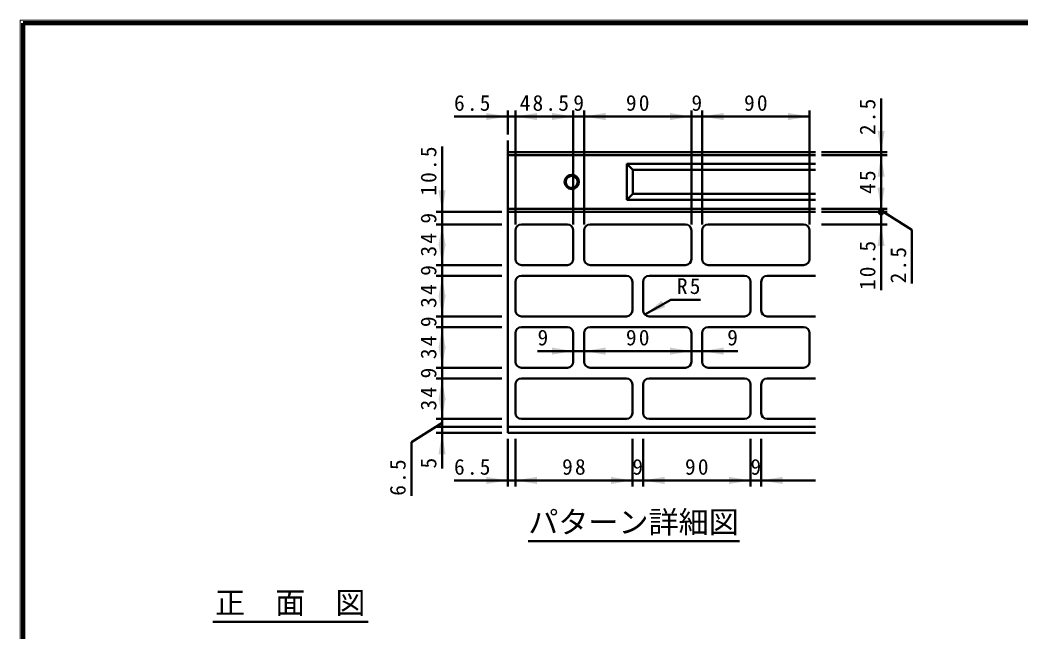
# Model space of a CAD drawing. Units: millimetres, scale not verified, with parts at other scales. Extents: x 100 to 4105, y 100 to 2870.
# Drawn here: x 100 to 1778, y 1844 to 2870 of the extents above; entities that cross this region are included whole.
import ezdxf
from ezdxf.enums import TextEntityAlignment as Align

# ---------------------------------------------------------------- set-up
doc = ezdxf.new("R2010")
doc.units = ezdxf.units.MM
doc.header["$LTSCALE"] = 5
doc.layers.add('V-nasSTD', color=7, linetype='Continuous', lineweight=35)
doc.styles.add('ＭＳ ゴシック', font='')
doc.styles.get('ＭＳ ゴシック').set_extended_font_data('MS Gothic')

msp = doc.modelspace()

# ---------------------------------------------------------------- hatches: boundary and pattern name
at = {"layer": 'V-nasSTD'}
for points in [[(881.589, 2702.254), (917.589, 2708.254), (881.589, 2714.254)], [(966.589, 2714.254), (930.589, 2708.254), (966.589, 2702.254)], [(991.589, 2702.254), (1027.589, 2708.254), (991.589, 2714.254)], [(1081.589, 2714.254), (1045.589, 2708.254), (1081.589, 2702.254)], [(1189.589, 2702.254), (1225.589, 2708.254), (1189.589, 2714.254)], [(1279.589, 2714.254), (1243.589, 2708.254), (1279.589, 2702.254)], [(1387.589, 2702.254), (1423.589, 2708.254), (1387.589, 2714.254)], [(1537.589, 2684.254), (1543.589, 2648.254), (1549.589, 2684.254)], [(1549.589, 2607.254), (1543.589, 2643.254), (1537.589, 2607.254)], [(1537.589, 2589.254), (1543.589, 2553.254), (1549.589, 2589.254)], [(801.589, 2584.254), (807.589, 2548.254), (813.589, 2584.254)], [(813.589, 2491.254), (807.589, 2527.254), (801.589, 2491.254)], [(1549.589, 2491.254), (1543.589, 2527.254), (1537.589, 2491.254)], [(801.589, 2495.254), (807.589, 2459.254), (813.589, 2495.254)], [(813.589, 2405.254), (807.589, 2441.254), (801.589, 2405.254)], [(801.589, 2409.254), (807.589, 2373.254), (813.589, 2409.254)], [(1175.695, 2399.379), (1147.518, 2376.183), (1181.695, 2388.987)], [(813.589, 2319.254), (807.589, 2355.254), (801.589, 2319.254)], [(801.589, 2323.254), (807.589, 2287.254), (813.589, 2323.254)], [(991.589, 2308.996), (1027.589, 2314.996), (991.589, 2320.996)], [(1081.589, 2320.996), (1045.589, 2314.996), (1081.589, 2308.996)], [(1189.589, 2308.996), (1225.589, 2314.996), (1189.589, 2320.996)], [(1279.589, 2320.996), (1243.589, 2314.996), (1279.589, 2308.996)], [(813.589, 2233.254), (807.589, 2269.254), (801.589, 2233.254)], [(801.589, 2237.254), (807.589, 2201.254), (813.589, 2237.254)], [(813.589, 2142.254), (807.589, 2178.254), (801.589, 2142.254)], [(881.589, 2092.254), (917.589, 2098.254), (881.589, 2104.254)], [(966.589, 2104.254), (930.589, 2098.254), (966.589, 2092.254)], [(1090.589, 2092.254), (1126.589, 2098.254), (1090.589, 2104.254)], [(1180.589, 2104.254), (1144.589, 2098.254), (1180.589, 2092.254)], [(1288.589, 2092.254), (1324.589, 2098.254), (1288.589, 2104.254)], [(1378.589, 2104.254), (1342.589, 2098.254), (1378.589, 2092.254)]]:
    msp.add_hatch(color=256, dxfattribs=at).paths.add_polyline_path(points)

# ---------------------------------------------------------------- linework, layer by layer
at = {"layer": 'V-nasSTD', "lineweight": 100}
for p, q in [((105, 2865), (105, 105)), ((4100, 2865), (105, 2865))]:
    msp.add_line(p, q, dxfattribs=at)
at = {"layer": 'V-nasSTD', "lineweight": 50}
for p, q in [((1543.589, 2738.254), (1543.589, 2648.254)), ((827.589, 2708.254), (917.589, 2708.254)), ((917.589, 2678.254), (917.589, 2718.254)), ((917.589, 2708.254), (930.589, 2708.254)), ((930.589, 2527.254), (930.589, 2718.254)), ((930.589, 2708.254), (1027.589, 2708.254)), ((1027.589, 2527.254), (1027.589, 2718.254)), ((1027.589, 2708.254), (1045.589, 2708.254)), ((1045.589, 2527.254), (1045.589, 2718.254)), ((1045.589, 2708.254), (1225.589, 2708.254)), ((1225.589, 2527.254), (1225.589, 2718.254)), ((1225.589, 2708.254), (1243.589, 2708.254)), ((1243.589, 2527.254), (1243.589, 2718.254)), ((1243.589, 2708.254), (1423.589, 2708.254)), ((1423.589, 2527.254), (1423.589, 2718.254)), ((917.589, 2178.254), (917.589, 2668.254)), ((807.589, 2658.254), (807.589, 2548.254)), ((1433.589, 2648.254), (917.589, 2648.254)), ((1433.589, 2643.254), (917.589, 2643.254)), ((1443.589, 2648.254), (1553.589, 2648.254)), ((1443.589, 2643.254), (1553.589, 2643.254)), ((1543.589, 2648.254), (1543.589, 2643.254)), ((1543.589, 2553.254), (1543.589, 2643.254)), ((1117.589, 2568.754), (1117.589, 2628.754)), ((1127.589, 2618.754), (1117.589, 2628.754)), ((1117.589, 2628.754), (1433.589, 2628.754)), ((1127.589, 2578.754), (1127.589, 2618.754)), ((1433.589, 2618.754), (1127.589, 2618.754)), ((1127.589, 2578.754), (1117.589, 2568.754)), ((1433.589, 2568.754), (1117.589, 2568.754)), ((1127.589, 2578.754), (1433.589, 2578.754)), ((1433.589, 2553.254), (917.589, 2553.254)), ((1443.589, 2553.254), (1553.589, 2553.254)), ((1543.589, 2548.254), (1543.589, 2553.254)), ((1595.125, 2518.538), (1543.589, 2550.754)), ((907.589, 2548.254), (797.589, 2548.254)), ((807.589, 2527.254), (807.589, 2548.254)), ((1433.589, 2548.254), (917.589, 2548.254)), ((1443.589, 2548.254), (1553.589, 2548.254)), ((1543.589, 2527.254), (1543.589, 2548.254)), ((907.589, 2527.254), (797.589, 2527.254)), ((807.589, 2459.254), (807.589, 2527.254)), ((930.589, 2517.254), (930.589, 2469.254)), ((1017.589, 2527.254), (940.589, 2527.254)), ((1027.589, 2469.254), (1027.589, 2517.254)), ((1045.589, 2517.254), (1045.589, 2469.254)), ((1055.589, 2527.254), (1215.589, 2527.254)), ((1225.589, 2469.254), (1225.589, 2517.254)), ((1243.589, 2517.254), (1243.589, 2469.254)), ((1253.589, 2527.254), (1413.589, 2527.254)), ((1423.589, 2517.254), (1423.589, 2469.254)), ((1443.589, 2527.254), (1553.589, 2527.254)), ((1543.589, 2417.254), (1543.589, 2527.254)), ((1595.125, 2428.538), (1595.125, 2518.538)), ((907.589, 2459.254), (797.589, 2459.254)), ((807.589, 2441.254), (807.589, 2459.254)), ((940.589, 2459.254), (1017.589, 2459.254)), ((1055.589, 2459.254), (1215.589, 2459.254)), ((1413.589, 2459.254), (1253.589, 2459.254)), ((907.589, 2441.254), (797.589, 2441.254)), ((807.589, 2373.254), (807.589, 2441.254)), ((940.589, 2441.254), (1116.589, 2441.254)), ((1314.589, 2441.254), (1154.589, 2441.254)), ((1352.589, 2441.254), (1433.589, 2441.254)), ((930.589, 2383.254), (930.589, 2431.254)), ((1126.589, 2383.254), (1126.589, 2431.254)), ((1144.589, 2383.254), (1144.589, 2431.254)), ((1324.589, 2383.254), (1324.589, 2431.254)), ((1342.589, 2383.254), (1342.589, 2431.254)), ((1190.819, 2401.183), (1147.518, 2376.183)), ((1240.819, 2401.183), (1190.819, 2401.183)), ((907.589, 2373.254), (797.589, 2373.254)), ((807.589, 2355.254), (807.589, 2373.254)), ((940.589, 2373.254), (1116.589, 2373.254)), ((1154.589, 2373.254), (1314.589, 2373.254)), ((1352.589, 2373.254), (1433.589, 2373.254)), ((907.589, 2355.254), (797.589, 2355.254)), ((807.589, 2287.254), (807.589, 2355.254)), ((1017.589, 2355.254), (940.589, 2355.254)), ((1055.589, 2355.254), (1215.589, 2355.254)), ((1253.589, 2355.254), (1413.589, 2355.254)), ((930.589, 2345.254), (930.589, 2297.254)), ((1027.589, 2297.254), (1027.589, 2345.254)), ((1045.589, 2345.254), (1045.589, 2297.254)), ((1225.589, 2297.254), (1225.589, 2345.254)), ((1243.589, 2345.254), (1243.589, 2297.254)), ((1423.589, 2345.254), (1423.589, 2297.254)), ((967.589, 2314.996), (1027.589, 2314.996)), ((1027.589, 2314.996), (1045.589, 2314.996)), ((1045.589, 2314.996), (1225.589, 2314.996)), ((1225.589, 2314.996), (1243.589, 2314.996)), ((1303.589, 2314.996), (1243.589, 2314.996)), ((907.589, 2287.254), (797.589, 2287.254)), ((807.589, 2269.254), (807.589, 2287.254)), ((940.589, 2287.254), (1017.589, 2287.254)), ((1055.589, 2287.254), (1215.589, 2287.254)), ((1413.589, 2287.254), (1253.589, 2287.254)), ((907.589, 2269.254), (797.589, 2269.254)), ((807.589, 2201.254), (807.589, 2269.254)), ((940.589, 2269.254), (1116.589, 2269.254)), ((1314.589, 2269.254), (1154.589, 2269.254)), ((1352.589, 2269.254), (1433.589, 2269.254)), ((930.589, 2211.254), (930.589, 2259.254)), ((1126.589, 2211.254), (1126.589, 2259.254)), ((1144.589, 2211.254), (1144.589, 2259.254)), ((1324.589, 2211.254), (1324.589, 2259.254)), ((1342.589, 2211.254), (1342.589, 2259.254)), ((907.589, 2201.254), (797.589, 2201.254)), ((807.589, 2188.254), (807.589, 2201.254)), ((940.589, 2201.254), (1116.589, 2201.254)), ((1154.589, 2201.254), (1314.589, 2201.254)), ((1352.589, 2201.254), (1433.589, 2201.254)), ((756.053, 2162.538), (807.589, 2194.754)), ((907.589, 2188.254), (797.589, 2188.254)), ((807.589, 2178.254), (807.589, 2188.254)), ((1433.589, 2188.254), (917.589, 2188.254)), ((907.589, 2178.254), (797.589, 2178.254)), ((807.589, 2118.254), (807.589, 2178.254)), ((917.589, 2178.254), (1433.589, 2178.254)), ((917.589, 2168.254), (917.589, 2088.254)), ((930.589, 2168.254), (930.589, 2088.254)), ((1126.589, 2168.254), (1126.589, 2088.254)), ((1144.589, 2168.254), (1144.589, 2088.254)), ((1324.589, 2168.254), (1324.589, 2088.254)), ((1342.589, 2168.254), (1342.589, 2088.254)), ((756.053, 2072.538), (756.053, 2162.538)), ((827.589, 2098.254), (917.589, 2098.254)), ((917.589, 2098.254), (930.589, 2098.254)), ((930.589, 2098.254), (1126.589, 2098.254)), ((1126.589, 2098.254), (1144.589, 2098.254)), ((1144.589, 2098.254), (1324.589, 2098.254)), ((1324.589, 2098.254), (1342.589, 2098.254)), ((1342.589, 2098.254), (1433.589, 2098.254)), ((952.134, 1996.492), (1306.144, 1996.492)), ((422.994, 1861.38), (683.801, 1861.38))]:
    msp.add_line(p, q, dxfattribs=at)
at = {"layer": 'V-nasSTD', "lineweight": 13}
msp.add_lwpolyline([(100, 100), (100, 2870), (4105, 2870), (4105, 100)], close=True, dxfattribs=at)
at = {"layer": 'V-nasSTD', "lineweight": 50}
for centre, radius in [((1024.989, 2598.754), 12), ((1024.989, 2598.754), 10), ((1543.589, 2548.254), 4)]:
    msp.add_circle(centre, radius, dxfattribs=at)
for centre, start, end in [((940.589, 2517.254), 90, 180), ((1017.589, 2517.254), 0, 90), ((1055.589, 2517.254), 90, 180), ((1215.589, 2517.254), 0, 90), ((1253.589, 2517.254), 90, 180), ((1413.589, 2517.254), 0, 90), ((940.589, 2469.254), 180, 270), ((1017.589, 2469.254), 270, 0), ((1055.589, 2469.254), 180, 270), ((1215.589, 2469.254), 270, 0), ((1253.589, 2469.254), 180, 270), ((1413.589, 2469.254), 270, 0), ((940.589, 2431.254), 90, 180), ((1116.589, 2431.254), 0, 90), ((1154.589, 2431.254), 90, 180), ((1314.589, 2431.254), 0, 90), ((1352.589, 2431.254), 90, 180), ((940.589, 2383.254), 180, 270), ((1116.589, 2383.254), 270, 0), ((1154.589, 2383.254), 180, 270), ((1314.589, 2383.254), 270, 0), ((1352.589, 2383.254), 180, 270), ((940.589, 2345.254), 90, 180), ((1017.589, 2345.254), 0, 90), ((1055.589, 2345.254), 90, 180), ((1215.589, 2345.254), 0, 90), ((1253.589, 2345.254), 90, 180), ((1413.589, 2345.254), 0, 90), ((940.589, 2297.254), 180, 270), ((1017.589, 2297.254), 270, 0), ((1055.589, 2297.254), 180, 270), ((1215.589, 2297.254), 270, 0), ((1253.589, 2297.254), 180, 270), ((1413.589, 2297.254), 270, 0), ((940.589, 2259.254), 90, 180), ((1116.589, 2259.254), 0, 90), ((1154.589, 2259.254), 90, 180), ((1314.589, 2259.254), 0, 90), ((1352.589, 2259.254), 90, 180), ((940.589, 2211.254), 180, 270), ((1116.589, 2211.254), 270, 0), ((1154.589, 2211.254), 180, 270), ((1314.589, 2211.254), 270, 0), ((1352.589, 2211.254), 180, 270)]:
    msp.add_arc(centre, 10, start, end, dxfattribs=at)

# ---------------------------------------------------------------- texts
at = {"layer": 'V-nasSTD', "style": 'ＭＳ ゴシック'}
for s, height, p in [('9', 26.39, (1027.589, 2744.254)), ('9', 26.39, (1225.589, 2744.254)), ('9', 26.39, (967.589, 2350.996)), ('9', 26.39, (1285.589, 2350.996)), ('9', 26.39, (1126.589, 2134.254)), ('9', 26.39, (1324.589, 2134.254)), ('パターン詳細図', 36.95, (952.134, 2046.892)), ('正\u3000面\u3000図', 36.95, (426.994, 1911.78))]:
    msp.add_text(s, height=height, dxfattribs=at).set_placement(p, align=Align.TOP_LEFT)
for s, p in [('9', (771.589, 2528.754)), ('9', (771.589, 2441.254)), ('9', (771.589, 2355.254)), ('9', (771.589, 2269.254)), ('5', (771.589, 2118.254))]:
    msp.add_text(s, height=26.39, rotation=90, dxfattribs=at).set_placement(p, align=Align.TOP_LEFT)
at = {"layer": 'V-nasSTD', "char_height": 26.39, "attachment_point": 1, "style": 'ＭＳ ゴシック'}
for s, insert in [('\\T1.2;6.5', (827.589, 2744.254)), ('\\T1.2;48.5', (937.689, 2744.254)), ('\\T1.2;90', (1115.789, 2744.254)), ('\\T1.2;90', (1313.789, 2744.254)), ('\\T1.2;R5', (1201.219, 2437.183)), ('\\T1.2;90', (1115.789, 2350.996)), ('\\T1.2;6.5', (827.589, 2134.254)), ('\\T1.2;98', (1008.789, 2134.254)), ('\\T1.2;90', (1214.789, 2134.254))]:
    msp.add_mtext(s, dxfattribs=dict(at, insert=insert))
at = {"layer": 'V-nasSTD', "char_height": 26.39, "attachment_point": 1, "rotation": 90, "style": 'ＭＳ ゴシック'}
for s, insert in [('\\T1.2;2.5', (1507.589, 2677.054)), ('\\T1.2;10.5', (771.589, 2575.454)), ('\\T1.2;45', (1507.589, 2578.454)), ('\\T1.2;34', (771.589, 2473.454)), ('\\T1.2;10.5', (1507.589, 2417.254)), ('\\T1.2;2.5', (1559.125, 2428.538)), ('\\T1.2;34', (771.589, 2387.454)), ('\\T1.2;34', (771.589, 2301.454)), ('\\T1.2;34', (771.589, 2215.454)), ('\\T1.2;6.5', (720.053, 2072.538))]:
    msp.add_mtext(s, dxfattribs=dict(at, insert=insert))

doc.saveas('drawing.dxf')
